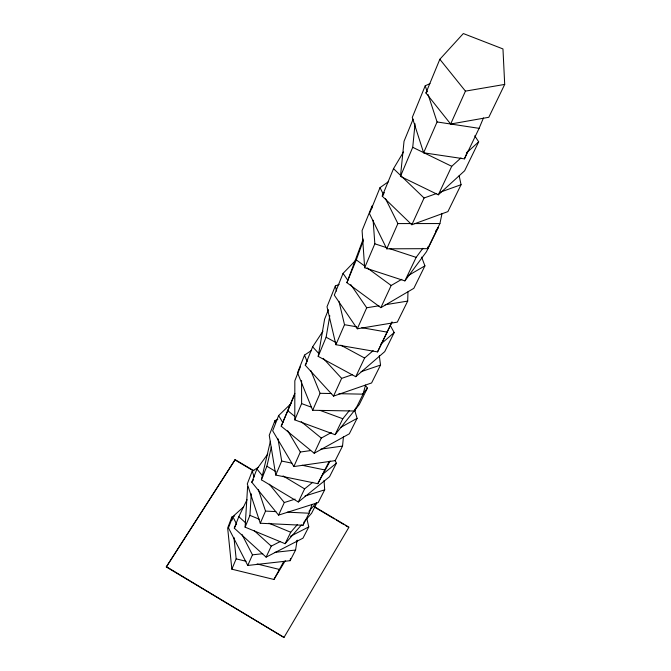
<?xml version="1.0" encoding="UTF-8"?>
<svg xmlns="http://www.w3.org/2000/svg" width="671" height="671" viewBox="0 0 671 671"><rect width="100%" height="100%" fill="white"/><g stroke="black" fill="none" stroke-linecap="round" stroke-linejoin="round"><path stroke-width="1.01" d="M365.578 385.632L367.44 388.09L359.27 404.529L335.081 434.691L294.795 419.895L294.829 380.801L300.44 366.643M355.16 260.876L343.057 273.391L334.292 295.131L357.291 328.79L397.316 322.13L407.691 301.094L407.985 291.851M301.422 524.957L285.116 543.711L245.108 527.154L249.947 515.362L251.248 493.797M245.108 527.154L247.599 486.735M291.164 403.481L278.641 415.575L272.669 430.774L293.848 466.563L335.215 460.642L342.537 446.072L343.46 436.695M474.749 135.836L478.691 141.849L464.634 170.769L438.314 194.816L400.461 176.372L412.724 147.318L415.055 123.774M400.461 176.372L404.034 141.271L413.11 119.178M243.548 506.966L232.778 516.645L228.475 527.884L247.767 565.46L290.124 560.688L290.442 558.633M290.124 560.688L295.575 550.044L297.001 540.893M390.22 325.376L394.196 332.556L384.735 351.629L355.747 376.708L318.188 356.385L326.123 337.236L329.796 315.722M318.188 356.385L324.605 319.161L328.413 309.717M388.559 181.606L380.021 187.62L369.461 213.646L386.748 248.824L427.687 248.664L439.916 223.552L442.055 213.361M427.687 248.664L428.115 246.668M335.047 460.381L336.389 463.216L329.545 476.72L298.327 502L261.388 479.79L270.379 441.258M261.388 479.79L266.89 466.228L271.327 447.154M311.47 350.463L304.517 355.118L297.521 372.799L312.669 410.275L354.707 411.021L363.053 394.162L365.561 385.07M354.707 411.021L355.529 408.043M314.011 506.446L348.962 527.188L283.992 637.45L166.299 566.936L235.144 459.652L253.965 470.816M258.327 467.318L252.221 471.151L247.272 483.959L260.273 523.246L303.007 525.276L303.988 522.373M303.007 525.276L309.079 513.223L312.049 504.374M166.299 566.936L235.144 459.652M421.614 257.094L424.919 265.867L413.839 288.329L380.86 307.662L346.899 282.667L363.204 239.069M346.899 282.667L356.284 259.887L363.33 240.52M234.741 515.957L231.847 517.047L227.662 528.018L231.847 569.193L273.944 579.467L285.292 560.696M277.844 419.392L274.984 420.574L269.239 435.269L275.747 475.06L317.777 483.69L330.082 461.027M324.051 480.428L324.68 489.822L318.197 502.554L278.566 515.118L251.768 482.206L256.934 469.029L267.838 453.948M306.899 518.784L308.769 526.903L302.982 538.159L266.102 557.14L234.288 528.161L238.809 516.662L247.054 499.694M339.157 284.319L335.315 286.005L327.012 306.773L335.894 344.709L377.547 351.898L392.057 322.005M379.3 355.773L380.541 365.049L371.6 382.948L333.537 396.125L305.246 365.209L312.636 346.823L322.944 331.189M354.716 410.342L357.098 418.352L349.314 433.81L314.204 453.26L281.216 426.211L294.846 393.365M429.994 83.615L425.229 85.771L412.279 117.425L423.636 152.795L464.449 158.876L479.102 128.337L483.447 117.937M459.149 175.727L461.061 184.701L447.901 211.608L411.851 224.751L382.218 196.125L393.525 168.656L403.514 151.948M425.926 92.975L439.832 59.291L463.325 33.55L502.965 48.933L504.701 84.42L488.79 117.291L450.652 124.026L425.926 92.975L427.318 91.449M231.847 569.193L236.158 558.859L233.953 537.446M294.795 419.895L301.615 403.598L301.581 380.566M464.449 158.876L467.645 151.235M275.747 475.06L281.686 461.052L278.004 438.792M281.216 426.211L294.317 395.462M435.722 230.975L438.171 227.679L426.454 251.734L404.89 280.897L364.663 267.737L374.837 243.808L373.126 220.247M335.894 344.709L344.508 324.697L338.947 301.279M260.273 523.246L265.531 511.092L258.385 489.662M423.636 152.795L437.073 121.954L428.115 94.569M312.669 410.275L320.084 393.315L310.74 370.4M386.748 248.824L397.886 223.577L385.515 198.683M247.767 565.46L252.464 554.833L241.904 534.342M293.848 466.563L300.323 452.028L287.633 430.69M357.291 328.79L366.71 307.779L379.006 305.775M450.652 124.026L465.439 91.13L504.701 84.42M278.566 515.118L284.303 502.537L295.139 499.123M333.537 396.125L341.64 378.377L352.342 374.712M411.851 224.751L424.072 197.995L436.729 193.449M380.86 307.662L391.176 285.485L401.837 279.287M314.204 453.26L321.292 438.079L331.39 432.518M266.102 557.14L271.252 546.135L280.403 541.447M438.314 194.816L451.726 166.307L460.969 157.92M355.747 376.708L364.605 358.029L373.177 350.656M298.327 502L304.6 488.874L312.745 482.29M404.89 280.897L416.154 257.362L422.881 248.295M377.547 351.898L391.881 322.172M335.081 434.691L342.797 418.746L349.281 410.677M234.288 528.161L236.544 523.523M285.116 543.711L290.728 532.237L297.463 524.504M317.777 483.69L329.092 461.614M273.944 579.467L283.825 561.384M296.356 541.942L297.253 540.172M316.737 503.149L311.612 513.24L304.139 521.837M283.992 637.45L166.383 566.676M382.218 196.125L384.34 192.569M305.246 365.209L306.37 363.497M251.768 482.206L253.604 479.664M362.902 393.734L367.44 388.09M308.912 511.361L316.318 502.856M466.362 153.03L478.691 141.849M380.96 343.955L394.196 332.556M322.533 474.397L336.389 463.216M408.052 275.672L424.919 265.867M340.574 427.461L357.098 418.352M290.468 536.288L308.769 526.903M440.621 192.049L461.061 184.701M361.09 371.709L380.541 365.049M304.986 496.02L324.68 489.822M385.154 304.768L407.691 301.094M300.323 452.028L310.623 450.577M320.914 449.125L342.537 446.072M252.464 554.833L262.73 553.692M275.043 552.325L295.575 550.044M397.886 223.577L411.214 223.569M414.292 223.569L439.916 223.552M320.084 393.315L331.608 393.541M338.947 393.692L363.053 394.162M265.531 511.092L275.898 511.604M287.305 512.158L309.079 513.223M437.073 121.954L479.102 128.337M344.508 324.697L356.695 326.819M361.778 327.7L387.175 332.128M281.686 461.052L291.902 463.166M302.118 465.271L324.588 469.901M236.158 558.859L246.123 561.292M257.085 563.976L279.01 569.343M374.837 243.808L386.647 247.683M389.591 248.647L416.154 257.362M301.615 403.598L311.419 407.205M320.243 410.451L342.797 418.746M249.947 515.362L259.425 519.287M268.912 523.212L290.728 532.237M412.724 147.318L451.726 166.307M326.123 337.236L336.205 342.68M340.784 345.154L364.605 358.029M235.035 459.945L252.061 470.044M314.766 507.251L334.477 518.951M336.272 520.017L343.435 524.269M345.23 525.326L347.913 526.92M266.89 466.228L275.865 471.621M283.045 475.932L304.6 488.874M356.284 259.887L364.596 265.984M367.087 267.813L391.176 285.485M287.549 410.493L294.779 416.406M301.204 421.656L321.292 438.079M238.809 516.662L245.762 522.977M254.259 530.694L271.252 546.135M393.525 168.656L424.072 197.995M312.636 346.823L319.002 353.751M323.246 358.364L341.64 378.377M256.934 469.029L262.797 476.209M269.314 484.185L284.303 502.537M439.832 59.291L465.439 91.13M343.057 273.391L347.788 280.268M350.74 284.571L366.71 307.779M278.641 415.575L282.877 422.688M232.778 516.645L236.62 524.093M380.021 187.62L383.686 194.993M304.517 355.118L307.243 361.803M252.221 471.151L254.166 476.997M425.229 85.771L427.15 91.633M335.315 286.005L336.523 291.097M274.984 420.574L275.487 423.611M231.847 517.047L232.166 520.109M372.229 207.951L372.086 205.905L362.08 230.589L364.663 267.737"/></g></svg>
